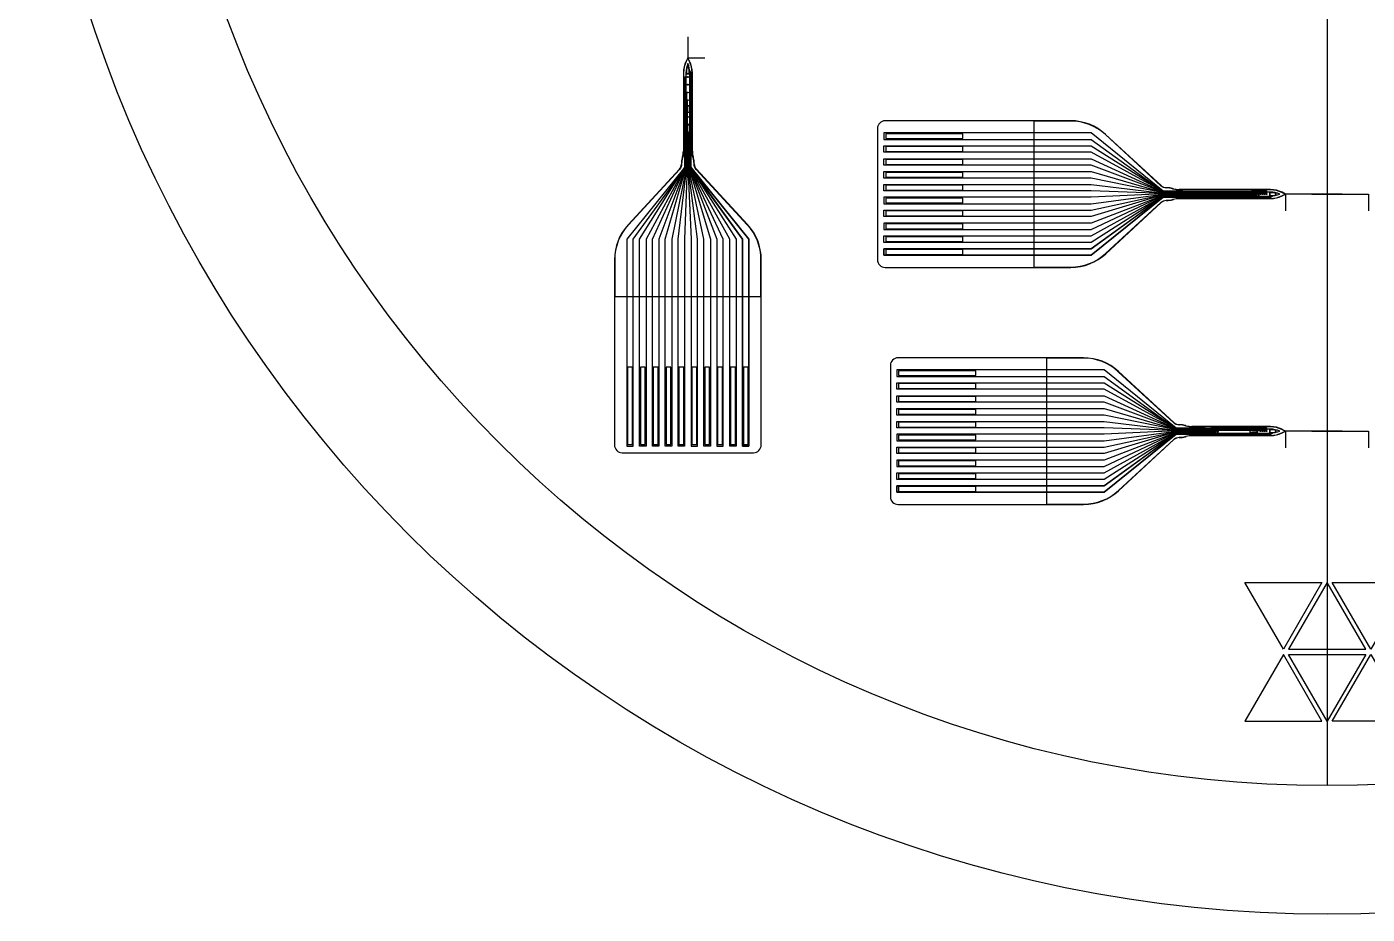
# Model space of a CAD drawing. Header units: millimetres. Extents: x 0 to 101, y 0 to 120.
# Drawn here: x 0.4 to 52.5, y 0 to 34.5 of the extents above; entities that cross this region are included whole.
import ezdxf

# ---------------------------------------------------------------- set-up
doc = ezdxf.new("R2010")
doc.units = ezdxf.units.MM
for name, color, linetype in [('1st Metal', 2, 'Continuous'), ('2nd Metal', 220, 'Continuous'), ('Aligner1', 191, 'Continuous'), ('Aligner2', 130, 'Continuous'), ('Aligner3', 210, 'Continuous'), ('Aligner4', 170, 'Continuous'), ('PI', 4, 'Continuous'), ('SU8', 110, 'Continuous')]:
    doc.layers.add(name, color=color, linetype=linetype)

msp = doc.modelspace()

# ---------------------------------------------------------------- linework, layer by layer
at = {"color": 242, "true_color": 0xcd2027}
msp.add_line((50.908, 96), (50.908, 5), dxfattribs=at)
for points in [[(26.081, 34.096), (26.081, 33.285), (26.735, 33.285)], [(51.496, 27.983), (49.296, 27.983), (49.296, 27.33)], [(50.32, 27.983), (52.521, 27.983), (52.521, 27.33)], [(51.496, 18.773), (49.296, 18.773), (49.296, 18.12)], [(50.32, 18.773), (52.521, 18.773), (52.521, 18.12)]]:
    msp.add_lwpolyline(points)
at = {"layer": '1st Metal'}
for p, q in [((25.97, 32.494), (25.97, 32.529)), ((26.096, 30.1), (26.096, 30.07)), ((26.096, 30.07), (26.096, 30.1)), ((48.046, 28.106), (48.005, 28.106)), ((48.046, 28.094), (48.005, 28.094)), ((48.046, 28.079), (48.005, 28.079)), ((48.046, 28.067), (48.005, 28.067)), ((48.046, 28.052), (48.005, 28.052)), ((48.046, 28.04), (48.005, 28.04)), ((48.046, 28.025), (48.005, 28.025)), ((48.046, 28.013), (48.005, 28.013)), ((48.046, 27.953), (48.005, 27.953)), ((48.046, 27.941), (48.005, 27.941)), ((48.046, 27.926), (48.005, 27.926)), ((48.046, 27.914), (48.005, 27.914)), ((48.046, 27.899), (48.005, 27.899)), ((48.046, 27.887), (48.005, 27.887)), ((46.448, 18.788), (46.418, 18.788)), ((46.418, 18.788), (46.448, 18.788)), ((46.448, 18.758), (46.448, 18.788)), ((46.448, 18.788), (46.448, 18.758)), ((48.005, 18.896), (48.552, 18.896)), ((48.005, 18.869), (48.477, 18.869)), ((48.005, 18.842), (48.402, 18.842)), ((48.005, 18.83), (48.39, 18.83)), ((48.005, 18.803), (48.315, 18.803)), ((46.565, 18.716), (46.418, 18.716)), ((46.565, 18.704), (46.418, 18.704)), ((46.565, 18.689), (46.418, 18.689)), ((46.565, 18.677), (46.418, 18.677))]:
    msp.add_line(p, q, dxfattribs=at)
for points in [[(28.206, 26.235), (28.206, 18.185), (28.456, 18.185), (28.456, 26.235), (26.195, 29.035), (26.195, 30.01, -0.072993), (26.199, 30.039), (26.2, 30.041, 0.072993), (26.204, 30.07), (26.204, 32.676, 0.282415), (26.143, 32.776, 0.040545), (26.119, 32.918), (26.043, 32.918, 0.062124), (26.016, 32.699), (26.016, 32.658), (26.146, 32.658), (26.146, 32.699, 0.011355), (26.145, 32.739, -0.681472), (26.162, 32.747, -0.201221), (26.192, 32.676), (26.192, 30.07, -0.072993), (26.188, 30.041), (26.187, 30.039, 0.072993), (26.183, 30.01), (26.183, 29.035)], [(24.956, 26.235), (24.956, 18.185), (24.706, 18.185), (24.706, 26.235), (25.994, 29.035), (25.994, 30.01, 0.072993), (25.99, 30.039), (25.989, 30.041, -0.072993), (25.985, 30.07), (25.985, 32.241), (26.066, 32.241), (26.066, 32.25), (26.096, 32.25), (26.096, 32.22), (26.066, 32.22), (26.066, 32.229), (25.997, 32.229), (25.997, 30.07, 0.072993), (26.001, 30.041), (26.002, 30.039, -0.072993), (26.006, 30.01), (26.006, 29.035)], [(26.021, 30.01, 0.072993), (26.017, 30.039), (26.016, 30.041, -0.072993), (26.012, 30.07), (26.012, 31.941), (26.066, 31.941), (26.066, 31.95), (26.096, 31.95), (26.096, 31.92), (26.066, 31.92), (26.066, 31.929), (26.024, 31.929), (26.024, 30.07, 0.072993), (26.028, 30.041), (26.029, 30.039, -0.072993), (26.033, 30.01), (26.033, 29.035), (25.456, 26.235), (25.456, 18.185), (25.206, 18.185), (25.206, 26.235), (26.021, 29.035)], [(26.048, 30.01, 0.072993), (26.044, 30.039), (26.043, 30.041, -0.072993), (26.039, 30.07), (26.039, 31.641), (26.066, 31.641), (26.066, 31.65), (26.096, 31.65), (26.096, 31.62), (26.066, 31.62), (26.066, 31.629), (26.051, 31.629), (26.051, 30.723), (26.051, 30.07, 0.072993), (26.055, 30.041), (26.056, 30.039, -0.072993), (26.06, 30.01), (26.06, 29.035), (25.956, 26.235), (25.956, 18.185), (25.706, 18.185), (25.706, 26.235), (26.048, 29.035)], [(26.156, 30.01, -0.072993), (26.16, 30.039), (26.161, 30.041, 0.072993), (26.165, 30.07), (26.165, 30.979), (26.096, 30.979), (26.096, 30.97), (26.066, 30.97), (26.066, 31), (26.096, 31), (26.096, 30.991), (26.177, 30.991), (26.177, 30.07, -0.072993), (26.173, 30.041), (26.172, 30.039, 0.072993), (26.168, 30.01), (26.168, 29.035), (27.956, 26.235), (27.956, 18.185), (27.706, 18.185), (27.706, 26.235), (26.156, 29.035)], [(27.206, 26.235), (27.206, 18.185), (27.456, 18.185), (27.456, 26.235), (26.141, 29.035), (26.141, 30.01, -0.072993), (26.145, 30.039), (26.146, 30.041, 0.072993), (26.15, 30.07), (26.15, 30.691), (26.096, 30.691), (26.096, 30.7), (26.066, 30.7), (26.066, 30.67), (26.096, 30.67), (26.096, 30.679), (26.138, 30.679), (26.138, 30.07, -0.072993), (26.134, 30.041), (26.133, 30.039, 0.072993), (26.129, 30.01), (26.129, 29.035)], [(26.956, 26.235), (26.956, 18.185), (26.706, 18.185), (26.706, 26.235), (26.102, 29.035), (26.102, 30.01, -0.072993), (26.106, 30.039), (26.107, 30.041, 0.072993), (26.111, 30.07), (26.111, 30.379), (26.096, 30.379), (26.096, 30.37), (26.066, 30.37), (26.066, 30.4), (26.096, 30.4), (26.096, 30.391), (26.123, 30.391), (26.123, 30.07, -0.072993), (26.119, 30.041), (26.118, 30.039, 0.072993), (26.114, 30.01), (26.114, 29.035)], [(41.746, 29.608), (33.696, 29.608), (33.696, 29.858), (41.746, 29.858), (44.546, 28.097), (47.946, 28.097, 0.072993), (47.975, 28.101), (47.976, 28.102, -0.072993), (48.005, 28.106), (48.552, 28.106), (48.552, 27.998), (48.561, 27.998), (48.561, 27.968), (48.531, 27.968), (48.531, 27.998), (48.54, 27.998), (48.54, 28.094), (48.005, 28.094, 0.072993), (47.976, 28.09), (47.975, 28.089, -0.072993), (47.946, 28.085), (44.546, 28.085)], [(41.746, 29.108), (33.696, 29.108), (33.696, 29.358), (41.746, 29.358), (44.546, 28.07), (47.946, 28.07, 0.072993), (47.975, 28.074), (47.976, 28.075, -0.072993), (48.005, 28.079), (48.477, 28.079), (48.477, 27.998), (48.486, 27.998), (48.486, 27.968), (48.456, 27.968), (48.456, 27.998), (48.465, 27.998), (48.465, 28.067), (48.005, 28.067, 0.072993), (47.976, 28.063), (47.975, 28.062, -0.072993), (47.946, 28.058), (44.546, 28.058)], [(41.746, 28.608), (33.696, 28.608), (33.696, 28.858), (41.746, 28.858), (44.546, 28.043), (47.946, 28.043, 0.072993), (47.975, 28.047), (47.976, 28.048, -0.072993), (48.005, 28.052), (48.402, 28.052), (48.402, 27.998), (48.411, 27.998), (48.411, 27.968), (48.381, 27.968), (48.381, 27.998), (48.39, 27.998), (48.39, 28.04), (48.005, 28.04, 0.072993), (47.976, 28.036), (47.975, 28.035, -0.072993), (47.946, 28.031), (44.546, 28.031)], [(47.946, 28.016, 0.072993), (47.975, 28.02), (47.976, 28.021, -0.072993), (48.005, 28.025), (48.327, 28.025), (48.327, 27.998), (48.336, 27.998), (48.336, 27.968), (48.306, 27.968), (48.306, 27.998), (48.315, 27.998), (48.315, 28.013), (48.005, 28.013, 0.072993), (47.976, 28.009), (47.975, 28.008, -0.072993), (47.946, 28.004), (44.546, 28.004), (41.746, 28.108), (33.696, 28.108), (33.696, 28.358), (41.746, 28.358), (44.546, 28.016)], [(41.746, 25.858), (33.696, 25.858), (33.696, 25.608), (41.746, 25.608), (44.546, 27.869), (47.946, 27.869, -0.072993), (47.975, 27.865), (47.976, 27.864, 0.072993), (48.005, 27.86), (48.686, 27.86, 0.282415), (48.786, 27.921, 0.040545), (48.928, 27.945), (48.928, 28.021, 0.062124), (48.709, 28.048), (48.668, 28.048), (48.668, 27.918), (48.709, 27.918, 0.011355), (48.75, 27.919, -0.681472), (48.757, 27.902, -0.201221), (48.686, 27.872), (48.005, 27.872, -0.072993), (47.976, 27.876), (47.975, 27.877, 0.072993), (47.946, 27.881), (44.546, 27.881)], [(41.746, 26.858), (33.696, 26.858), (33.696, 26.608), (41.746, 26.608), (44.546, 27.923), (47.946, 27.923, -0.072993), (47.975, 27.919), (47.976, 27.918, 0.072993), (48.005, 27.914), (48.177, 27.914), (48.177, 27.968), (48.186, 27.968), (48.186, 27.998), (48.156, 27.998), (48.156, 27.968), (48.165, 27.968), (48.165, 27.926), (48.005, 27.926, -0.072993), (47.976, 27.93), (47.975, 27.931, 0.072993), (47.946, 27.935), (44.546, 27.935)], [(47.946, 27.908, -0.072993), (47.975, 27.904), (47.976, 27.903, 0.072993), (48.005, 27.899), (48.24, 27.899), (48.24, 27.968), (48.231, 27.968), (48.231, 27.998), (48.261, 27.998), (48.261, 27.968), (48.252, 27.968), (48.252, 27.887), (48.005, 27.887, -0.072993), (47.976, 27.891), (47.975, 27.892, 0.072993), (47.946, 27.896), (44.546, 27.896), (41.746, 26.108), (33.696, 26.108), (33.696, 26.358), (41.746, 26.358), (44.546, 27.908)], [(41.746, 27.108), (33.696, 27.108), (33.696, 27.358), (41.746, 27.358), (44.546, 27.962), (47.946, 27.962, -0.072993), (47.975, 27.958), (47.976, 27.957, 0.072993), (48.005, 27.953), (48.09, 27.953), (48.09, 27.968), (48.081, 27.968), (48.081, 27.998), (48.111, 27.998), (48.111, 27.968), (48.102, 27.968), (48.102, 27.941), (48.005, 27.941, -0.072993), (47.976, 27.945), (47.975, 27.946, 0.072993), (47.946, 27.95), (44.546, 27.95)], [(46.418, 18.83, 0.072993), (46.389, 18.826), (46.387, 18.825, -0.072993), (46.358, 18.821), (45.046, 18.821), (42.246, 19.398), (34.196, 19.398), (34.196, 19.648), (42.246, 19.648), (45.046, 18.833), (46.358, 18.833, 0.072993), (46.387, 18.837), (46.389, 18.838, -0.072993), (46.418, 18.842), (48.402, 18.842), (48.402, 18.788), (48.411, 18.788), (48.411, 18.758), (48.381, 18.758), (48.381, 18.788), (48.39, 18.788), (48.39, 18.83)], [(42.246, 16.648), (34.196, 16.648), (34.196, 16.398), (42.246, 16.398), (45.046, 18.659), (46.358, 18.659, -0.072993), (46.387, 18.655), (46.389, 18.654, 0.072993), (46.418, 18.65), (48.686, 18.65, 0.282415), (48.786, 18.711, 0.040545), (48.928, 18.735), (48.928, 18.811, 0.062124), (48.709, 18.838), (48.668, 18.838), (48.668, 18.708), (48.709, 18.708, 0.011355), (48.75, 18.709, -0.681472), (48.757, 18.692, -0.201221), (48.686, 18.662), (46.418, 18.662, -0.072993), (46.389, 18.666), (46.387, 18.667, 0.072993), (46.358, 18.671), (45.046, 18.671)], [(42.246, 17.648), (34.196, 17.648), (34.196, 17.398), (42.246, 17.398), (45.046, 18.713), (46.358, 18.713, -0.072993), (46.387, 18.709), (46.389, 18.708, 0.072993), (46.418, 18.704), (46.589, 18.704), (46.589, 18.758), (46.598, 18.758), (46.598, 18.788), (46.568, 18.788), (46.568, 18.758), (46.577, 18.758), (46.577, 18.716), (46.418, 18.716, -0.072993), (46.389, 18.72), (46.387, 18.721, 0.072993), (46.358, 18.725), (45.046, 18.725)], [(46.358, 18.698, -0.072993), (46.387, 18.694), (46.389, 18.693, 0.072993), (46.418, 18.689), (46.652, 18.689), (46.652, 18.758), (46.643, 18.758), (46.643, 18.788), (46.673, 18.788), (46.673, 18.758), (46.664, 18.758), (46.664, 18.677), (46.418, 18.677, -0.072993), (46.389, 18.681), (46.387, 18.682, 0.072993), (46.358, 18.686), (45.046, 18.686), (42.246, 16.898), (34.196, 16.898), (34.196, 17.148), (42.246, 17.148), (45.046, 18.698)], [(42.246, 17.898), (34.196, 17.898), (34.196, 18.148), (42.246, 18.148), (45.046, 18.752), (46.358, 18.752, -0.072993), (46.387, 18.748), (46.389, 18.747, 0.072993), (46.418, 18.743), (46.502, 18.743), (46.502, 18.758), (46.493, 18.758), (46.493, 18.788), (46.523, 18.788), (46.523, 18.758), (46.514, 18.758), (46.514, 18.731), (46.418, 18.731, -0.072993), (46.389, 18.735), (46.387, 18.736, 0.072993), (46.358, 18.74), (45.046, 18.74)]]:
    msp.add_lwpolyline(points, format="xyb", close=True, dxfattribs=at)
for points in [[(25.958, 32.541), (26.066, 32.541), (26.066, 32.55), (26.096, 32.55), (26.096, 32.52), (26.066, 32.52), (26.066, 32.529), (25.97, 32.529), (25.97, 30.07, 0.072993), (25.974, 30.041), (25.975, 30.039, -0.072993), (25.979, 30.01), (25.979, 29.035), (24.456, 26.235), (24.456, 18.185), (24.206, 18.185), (24.206, 26.235), (25.967, 29.035), (25.967, 30.01, 0.072993), (25.963, 30.039), (25.962, 30.041, -0.072993), (25.958, 30.07), (25.958, 32.541), (25.958, 32.506)], [(48.54, 18.884), (46.418, 18.884, 0.072993), (46.389, 18.88), (46.387, 18.879, -0.072993), (46.358, 18.875), (45.046, 18.875), (42.246, 20.398), (34.196, 20.398), (34.196, 20.648), (42.246, 20.648), (45.046, 18.887), (46.358, 18.887, 0.072993), (46.387, 18.891), (46.389, 18.892, -0.072993), (46.418, 18.896), (48.552, 18.896), (48.552, 18.788), (48.561, 18.788), (48.561, 18.758), (48.531, 18.758), (48.531, 18.788), (48.54, 18.788), (48.54, 18.884), (48.005, 18.884)], [(48.465, 18.857), (46.418, 18.857, 0.072993), (46.389, 18.853), (46.387, 18.852, -0.072993), (46.358, 18.848), (45.046, 18.848), (42.246, 19.898), (34.196, 19.898), (34.196, 20.148), (42.246, 20.148), (45.046, 18.86), (46.358, 18.86, 0.072993), (46.387, 18.864), (46.389, 18.865, -0.072993), (46.418, 18.869), (48.477, 18.869), (48.477, 18.788), (48.486, 18.788), (48.486, 18.758), (48.456, 18.758), (48.456, 18.788), (48.465, 18.788), (48.465, 18.857), (48.005, 18.857)], [(48.327, 18.815), (48.327, 18.788), (48.336, 18.788), (48.336, 18.758), (48.306, 18.758), (48.306, 18.788), (48.315, 18.788), (48.315, 18.803), (46.418, 18.803, 0.072993), (46.389, 18.799), (46.387, 18.798, -0.072993), (46.358, 18.794), (45.046, 18.794), (42.246, 18.898), (34.196, 18.898), (34.196, 19.148), (42.246, 19.148), (45.046, 18.806), (46.358, 18.806, 0.072993), (46.387, 18.81), (46.389, 18.811, -0.072993), (46.418, 18.815), (48.327, 18.815), (48.005, 18.815)]]:
    msp.add_lwpolyline(points, format="xyb", dxfattribs=at)
for points in [[(26.096, 30.1), (26.066, 30.1)], [(26.066, 30.1), (26.066, 30.07)], [(48.036, 27.998), (48.006, 27.998)], [(46.418, 18.767), (46.418, 18.758), (46.418, 18.767), (46.418, 18.758), (46.448, 18.758), (46.448, 18.788), (46.418, 18.788), (46.418, 18.779), (45.046, 18.779), (42.246, 18.648), (34.196, 18.648), (34.196, 18.398), (42.246, 18.398), (45.046, 18.767)], [(46.418, 18.788), (46.418, 18.779)], [(46.448, 18.758), (46.418, 18.758)]]:
    msp.add_lwpolyline(points, close=True, dxfattribs=at)
for points in [[(26.075, 30.07), (26.066, 30.07), (26.075, 30.07), (26.075, 29.035), (26.206, 26.235), (26.206, 18.185), (26.456, 18.185), (26.456, 26.235), (26.087, 29.035), (26.087, 30.07), (26.096, 30.07), (26.087, 30.07)], [(48.036, 27.968), (48.036, 27.998), (48.036, 27.968), (48.006, 27.968), (48.036, 27.968), (48.036, 27.998), (48.006, 27.998), (48.006, 27.989), (48.006, 27.998), (48.006, 27.989), (44.546, 27.989), (41.746, 27.858), (33.696, 27.858), (33.696, 27.608), (41.746, 27.608), (44.546, 27.977), (48.006, 27.977), (48.006, 27.968), (48.006, 27.977)]]:
    msp.add_lwpolyline(points, dxfattribs=at)
msp.add_circle((50.908, 50.5), 50.5, dxfattribs=at)
at = {"layer": '2nd Metal'}
for p, q in [((26.016, 31.15), (26.016, 31.42)), ((26.016, 31.42), (26.146, 31.42)), ((26.146, 31.42), (26.146, 31.298)), ((26.146, 31.298), (26.201, 31.298)), ((26.176, 31.273), (26.146, 31.273)), ((26.146, 31.273), (26.146, 31.15)), ((26.176, 29.035), (26.176, 31.273)), ((26.201, 31.298), (26.201, 29.035)), ((26.146, 31.15), (26.016, 31.15)), ((28.206, 26.235), (26.176, 29.035)), ((26.201, 29.035), (28.456, 26.235)), ((41.746, 25.858), (44.546, 27.888)), ((44.546, 27.863), (41.746, 25.608)), ((44.546, 27.888), (47.623, 27.888)), ((47.648, 27.863), (44.546, 27.863)), ((47.386, 27.918), (47.386, 28.048)), ((47.386, 28.048), (47.886, 28.048)), ((47.623, 27.918), (47.386, 27.918)), ((47.623, 27.888), (47.623, 27.918)), ((47.886, 27.918), (47.648, 27.918)), ((47.648, 27.918), (47.648, 27.863)), ((47.886, 28.048), (47.886, 27.918)), ((28.206, 18.185), (28.206, 26.235)), ((28.456, 26.235), (28.456, 18.185)), ((33.696, 25.608), (33.696, 25.858)), ((33.696, 25.858), (41.746, 25.858)), ((41.746, 25.608), (33.696, 25.608)), ((47.916, 18.708), (47.916, 18.838)), ((47.916, 18.838), (48.186, 18.838)), ((48.186, 18.838), (48.186, 18.708)), ((42.246, 16.648), (45.046, 18.678)), ((45.046, 18.653), (42.246, 16.398)), ((45.046, 18.678), (48.038, 18.678)), ((48.063, 18.653), (45.046, 18.653)), ((48.038, 18.708), (47.916, 18.708)), ((48.038, 18.678), (48.038, 18.708)), ((48.186, 18.708), (48.063, 18.708)), ((48.063, 18.708), (48.063, 18.653)), ((28.456, 18.185), (28.206, 18.185)), ((34.196, 16.398), (34.196, 16.648)), ((34.196, 16.648), (42.246, 16.648)), ((42.246, 16.398), (34.196, 16.398))]:
    msp.add_line(p, q, dxfattribs=at)
for points in [[(45.283, 28.078), (45.283, 28.048), (44.996, 28.048), (44.996, 27.918), (45.796, 27.918), (45.796, 28.048), (45.308, 28.048), (45.308, 28.103), (44.546, 28.103), (41.746, 30.358), (33.696, 30.358), (33.696, 30.108), (41.746, 30.108), (44.546, 28.078)], [(25.986, 29.585), (26.016, 29.585), (26.016, 29.485), (26.146, 29.485), (26.146, 29.91), (26.016, 29.91), (26.016, 29.61), (25.961, 29.61), (25.961, 29.035), (23.706, 26.235), (23.706, 18.185), (23.956, 18.185), (23.956, 26.235), (25.986, 29.035)], [(46.151, 18.868), (46.151, 18.838), (46.028, 18.838), (46.028, 18.708), (46.298, 18.708), (46.298, 18.838), (46.176, 18.838), (46.176, 18.893), (45.046, 18.893), (42.246, 21.148), (34.196, 21.148), (34.196, 20.898), (42.246, 20.898), (45.046, 18.868)]]:
    msp.add_lwpolyline(points, close=True, dxfattribs=at)
at = {"layer": 'Aligner1'}
msp.add_lwpolyline([(52.408, 10.298), (50.908, 12.896), (49.408, 10.298)], close=True, dxfattribs=at)
at = {"layer": 'Aligner2'}
msp.add_lwpolyline([(52.408, 10.098), (50.908, 7.5), (49.408, 10.098)], close=True, dxfattribs=at)
at = {"layer": 'Aligner3'}
for points in [[(54.108, 12.896), (52.608, 10.298), (51.108, 12.896)], [(50.708, 7.5), (49.208, 10.098), (47.708, 7.5)]]:
    msp.add_lwpolyline(points, close=True, dxfattribs=at)
at = {"layer": 'Aligner4'}
for points in [[(50.708, 12.896), (49.208, 10.298), (47.708, 12.896)], [(51.108, 7.5), (52.608, 10.098), (54.108, 7.5)]]:
    msp.add_lwpolyline(points, close=True, dxfattribs=at)
at = {"layer": 'PI'}
for p, q in [((26.081, 33.285), (26.012, 33.146)), ((26.151, 33.146), (26.081, 33.285)), ((25.906, 32.699), (25.906, 29.648)), ((26.256, 29.648), (26.256, 32.699)), ((40.946, 30.833), (33.746, 30.833)), ((33.446, 30.533), (33.446, 25.433)), ((44.459, 28.312), (42.304, 30.3)), ((25.831, 29.172), (25.831, 29.152)), ((25.874, 29.427), (25.864, 29.393)), ((26.299, 29.393), (26.289, 29.427)), ((26.331, 29.153), (26.331, 29.172)), ((25.752, 28.949), (23.764, 26.794)), ((28.397, 26.802), (26.411, 28.949)), ((44.683, 28.233), (44.663, 28.233)), ((44.937, 28.19), (44.904, 28.2)), ((48.709, 28.158), (45.159, 28.158)), ((42.312, 25.667), (44.459, 27.653)), ((44.663, 27.733), (44.683, 27.733)), ((44.904, 27.765), (44.937, 27.775)), ((45.159, 27.808), (48.709, 27.808)), ((49.296, 27.983), (49.157, 28.052)), ((49.157, 27.913), (49.296, 27.983)), ((23.231, 25.435), (23.231, 18.235)), ((28.931, 18.235), (28.931, 25.441)), ((33.746, 25.133), (40.951, 25.133)), ((41.446, 21.623), (34.246, 21.623)), ((33.946, 21.323), (33.946, 16.223)), ((44.959, 19.102), (42.804, 21.09)), ((45.183, 19.023), (45.163, 19.023)), ((45.437, 18.98), (45.404, 18.99)), ((48.709, 18.948), (45.659, 18.948)), ((49.296, 18.773), (49.157, 18.842)), ((49.157, 18.703), (49.296, 18.773)), ((42.812, 16.457), (44.959, 18.443)), ((45.163, 18.523), (45.183, 18.523)), ((45.404, 18.555), (45.437, 18.565)), ((45.659, 18.598), (48.709, 18.598)), ((23.531, 17.935), (28.631, 17.935)), ((34.246, 15.923), (41.451, 15.923))]:
    msp.add_line(p, q, dxfattribs=at)
for points in [[(26.136, 32.699, 0.059908), (26.111, 32.908), (26.051, 32.908, 0.059908), (26.026, 32.699), (26.026, 32.668), (26.136, 32.668)], [(48.678, 27.928), (48.709, 27.928, 0.059908), (48.918, 27.953), (48.918, 28.013, 0.059908), (48.709, 28.038), (48.678, 28.038)], [(48.678, 18.718), (48.709, 18.718, 0.059908), (48.918, 18.743), (48.918, 18.803, 0.059908), (48.709, 18.828), (48.678, 18.828)]]:
    msp.add_lwpolyline(points, format="xyb", close=True, dxfattribs=at)
for points in [[(26.091, 32.545), (26.091, 32.525), (26.071, 32.525), (26.071, 32.545)], [(26.091, 32.245), (26.091, 32.225), (26.071, 32.225), (26.071, 32.245)], [(26.091, 31.945), (26.091, 31.925), (26.071, 31.925), (26.071, 31.945)], [(26.026, 31.41), (26.136, 31.41), (26.136, 31.16), (26.026, 31.16)], [(26.091, 31.645), (26.091, 31.625), (26.071, 31.625), (26.071, 31.645)], [(26.071, 30.995), (26.091, 30.995), (26.091, 30.975), (26.071, 30.975)], [(26.071, 30.695), (26.091, 30.695), (26.091, 30.675), (26.071, 30.675)], [(26.071, 30.395), (26.091, 30.395), (26.091, 30.375), (26.071, 30.375)], [(33.766, 30.328), (33.766, 30.138), (36.766, 30.138), (36.766, 30.328)], [(26.026, 29.9), (26.136, 29.9), (26.136, 29.495), (26.026, 29.495)], [(26.071, 30.095), (26.091, 30.095), (26.091, 30.075), (26.071, 30.075)], [(33.766, 29.828), (33.766, 29.638), (36.766, 29.638), (36.766, 29.828)], [(33.766, 29.328), (33.766, 29.138), (36.766, 29.138), (36.766, 29.328)], [(33.766, 28.828), (33.766, 28.638), (36.766, 28.638), (36.766, 28.828)], [(33.766, 28.328), (33.766, 28.138), (36.766, 28.138), (36.766, 28.328)], [(33.766, 27.828), (33.766, 27.638), (36.766, 27.638), (36.766, 27.828)], [(45.786, 28.038), (45.786, 27.928), (45.006, 27.928), (45.006, 28.038)], [(47.876, 28.038), (47.876, 27.928), (47.396, 27.928), (47.396, 28.038)], [(48.031, 27.993), (48.031, 27.973), (48.011, 27.973), (48.011, 27.993)], [(48.106, 27.993), (48.106, 27.973), (48.086, 27.973), (48.086, 27.993)], [(48.181, 27.993), (48.181, 27.973), (48.161, 27.973), (48.161, 27.993)], [(48.256, 27.993), (48.256, 27.973), (48.236, 27.973), (48.236, 27.993)], [(48.331, 27.993), (48.331, 27.973), (48.311, 27.973), (48.311, 27.993)], [(48.406, 27.993), (48.406, 27.973), (48.386, 27.973), (48.386, 27.993)], [(48.481, 27.993), (48.481, 27.973), (48.461, 27.973), (48.461, 27.993)], [(48.556, 27.993), (48.556, 27.973), (48.536, 27.973), (48.536, 27.993)], [(33.766, 27.328), (33.766, 27.138), (36.766, 27.138), (36.766, 27.328)], [(33.766, 26.828), (33.766, 26.638), (36.766, 26.638), (36.766, 26.828)], [(33.766, 26.328), (33.766, 26.138), (36.766, 26.138), (36.766, 26.328)], [(33.766, 25.828), (33.766, 25.638), (36.766, 25.638), (36.766, 25.828)], [(23.736, 21.255), (23.736, 18.255), (23.926, 18.255), (23.926, 21.255)], [(24.236, 21.255), (24.236, 18.255), (24.426, 18.255), (24.426, 21.255)], [(24.736, 21.255), (24.736, 18.255), (24.926, 18.255), (24.926, 21.255)], [(25.236, 21.255), (25.236, 18.255), (25.426, 18.255), (25.426, 21.255)], [(25.736, 21.255), (25.736, 18.255), (25.926, 18.255), (25.926, 21.255)], [(26.236, 21.255), (26.236, 18.255), (26.426, 18.255), (26.426, 21.255)], [(26.736, 21.255), (26.736, 18.255), (26.926, 18.255), (26.926, 21.255)], [(27.236, 21.255), (27.236, 18.255), (27.426, 18.255), (27.426, 21.255)], [(27.736, 21.255), (27.736, 18.255), (27.926, 18.255), (27.926, 21.255)], [(28.236, 21.255), (28.236, 18.255), (28.426, 18.255), (28.426, 21.255)], [(37.266, 21.118), (34.266, 21.118), (34.266, 20.928), (37.266, 20.928)], [(37.266, 20.618), (34.266, 20.618), (34.266, 20.428), (37.266, 20.428)], [(37.266, 20.118), (34.266, 20.118), (34.266, 19.928), (37.266, 19.928)], [(37.266, 19.618), (34.266, 19.618), (34.266, 19.428), (37.266, 19.428)], [(37.266, 19.118), (34.266, 19.118), (34.266, 18.928), (37.266, 18.928)], [(46.288, 18.828), (46.288, 18.718), (46.038, 18.718), (46.038, 18.828)], [(46.443, 18.783), (46.443, 18.763), (46.423, 18.763), (46.423, 18.783)], [(46.518, 18.783), (46.518, 18.763), (46.498, 18.763), (46.498, 18.783)], [(46.593, 18.783), (46.593, 18.763), (46.573, 18.763), (46.573, 18.783)], [(46.668, 18.783), (46.668, 18.763), (46.648, 18.763), (46.648, 18.783)], [(48.176, 18.828), (48.176, 18.718), (47.926, 18.718), (47.926, 18.828)], [(48.331, 18.783), (48.331, 18.763), (48.311, 18.763), (48.311, 18.783)], [(48.406, 18.783), (48.406, 18.763), (48.386, 18.763), (48.386, 18.783)], [(48.481, 18.783), (48.481, 18.763), (48.461, 18.763), (48.461, 18.783)], [(48.556, 18.783), (48.556, 18.763), (48.536, 18.763), (48.536, 18.783)], [(37.266, 18.618), (34.266, 18.618), (34.266, 18.428), (37.266, 18.428)], [(37.266, 18.118), (34.266, 18.118), (34.266, 17.928), (37.266, 17.928)], [(37.266, 17.618), (34.266, 17.618), (34.266, 17.428), (37.266, 17.428)], [(37.266, 17.118), (34.266, 17.118), (34.266, 16.928), (37.266, 16.928)], [(37.266, 16.618), (34.266, 16.618), (34.266, 16.428), (37.266, 16.428)]]:
    msp.add_lwpolyline(points, close=True, dxfattribs=at)
for centre, radius, start, end in [((26.906, 32.699), 1, 153.4349, 180), ((25.256, 32.699), 1, 360, 26.5651), ((33.746, 30.533), 0.3, 90, 180), ((40.946, 28.833), 2, 47.2029, 90), ((25.531, 29.152), 0.3, 317.3063, 0), ((26.601, 29.172), 0.77, 163.3008, 180), ((25.136, 29.648), 0.77, 343.3008, 360), ((27.026, 29.648), 0.77, 180, 196.6992), ((25.561, 29.172), 0.77, 360, 16.6992), ((26.631, 29.153), 0.3, 180, 222.7673), ((44.663, 28.533), 0.3, 227.3063, 270), ((44.683, 27.463), 0.77, 73.3008, 90), ((45.159, 28.928), 0.77, 253.3008, 270), ((48.709, 27.158), 1, 63.4349, 90), ((44.663, 27.433), 0.3, 90, 132.7673), ((44.683, 28.503), 0.77, 270, 286.6992), ((45.159, 27.038), 0.77, 90, 106.6992), ((48.709, 28.808), 1, 270, 296.5651), ((25.231, 25.435), 2, 137.2029, 180), ((26.931, 25.441), 2, 0, 42.8708), ((40.951, 27.133), 2, 270, 312.8708), ((33.746, 25.433), 0.3, 180, 270), ((34.246, 21.323), 0.3, 90, 180), ((41.446, 19.623), 2, 47.2029, 90), ((45.163, 19.323), 0.3, 227.3063, 270), ((45.183, 18.253), 0.77, 73.3008, 90), ((45.659, 19.718), 0.77, 253.3008, 270), ((48.709, 17.948), 1, 63.4349, 90), ((23.531, 18.235), 0.3, 180, 270), ((28.631, 18.235), 0.3, 270, 360), ((45.163, 18.223), 0.3, 90, 132.7673), ((45.183, 19.293), 0.77, 270, 286.6992), ((45.659, 17.828), 0.77, 90, 106.6992), ((48.709, 19.598), 1, 270, 296.5651), ((34.246, 16.223), 0.3, 180, 270), ((41.451, 17.923), 2, 270, 312.8708)]:
    msp.add_arc(centre, radius, start, end, dxfattribs=at)
at = {"layer": 'SU8'}
for p, q in [((26.081, 29.335), (26.081, 29.335)), ((45.446, 18.773), (45.446, 18.773))]:
    msp.add_line(p, q, dxfattribs=at)
for points in [[(26.021, 33.142, 0.116434), (25.916, 32.699), (25.916, 29.648, -0.072993), (25.883, 29.424), (25.873, 29.39, 0.072993), (25.841, 29.172), (25.841, 29.152, -0.188472), (25.759, 28.942), (23.771, 26.787, 0.18894), (23.241, 25.435), (23.241, 24.005), (28.921, 24.005), (28.921, 25.441, 0.189273), (28.39, 26.795), (26.404, 28.942, -0.188804), (26.321, 29.153), (26.321, 29.172, 0.072993), (26.289, 29.39), (26.279, 29.424, -0.072993), (26.246, 29.648), (26.246, 32.699, 0.116434), (26.142, 33.142), (26.081, 33.263)], [(26.081, 33.059, 0.103148), (26.006, 32.699), (26.006, 29.41, 0.414214), (26.081, 29.335, 0.414214), (26.156, 29.41), (26.156, 32.699, 0.103148)], [(49.152, 28.043, 0.116434), (48.709, 28.148), (45.159, 28.148, -0.072993), (44.934, 28.181), (44.901, 28.191, 0.072993), (44.683, 28.223), (44.663, 28.223, -0.188472), (44.453, 28.305), (42.298, 30.293, 0.18894), (40.946, 30.823), (39.516, 30.823), (39.516, 25.143), (40.951, 25.143, 0.189273), (42.305, 25.674), (44.452, 27.66, -0.188804), (44.663, 27.743), (44.683, 27.743, 0.072993), (44.901, 27.775), (44.934, 27.785, -0.072993), (45.159, 27.818), (48.709, 27.818, 0.116434), (49.152, 27.922), (49.273, 27.983)], [(44.921, 28.058, 0.414214), (44.846, 27.983), (44.846, 27.983, 0.414214), (44.921, 27.908), (48.709, 27.908, 0.103148), (49.069, 27.983, 0.103148), (48.709, 28.058)], [(49.152, 18.833, 0.116434), (48.709, 18.938), (45.659, 18.938, -0.072993), (45.434, 18.971), (45.401, 18.981, 0.072993), (45.183, 19.013), (45.163, 19.013, -0.188472), (44.953, 19.095), (42.798, 21.083, 0.18894), (41.446, 21.613), (40.016, 21.613), (40.016, 15.933), (41.451, 15.933, 0.189273), (42.805, 16.464), (44.952, 18.45, -0.188804), (45.163, 18.533), (45.183, 18.533, 0.072993), (45.401, 18.565), (45.434, 18.575, -0.072993), (45.659, 18.608), (48.709, 18.608, 0.116434), (49.152, 18.712), (49.273, 18.773)], [(49.069, 18.773, 0.103148), (48.709, 18.848), (45.521, 18.848, 0.414214), (45.446, 18.773, 0.414214), (45.521, 18.698), (48.709, 18.698, 0.103148)]]:
    msp.add_lwpolyline(points, format="xyb", close=True, dxfattribs=at)
for radius in [50.5, 45.5]:
    msp.add_circle((50.908, 50.5), radius, dxfattribs=at)

doc.saveas('drawing.dxf')
